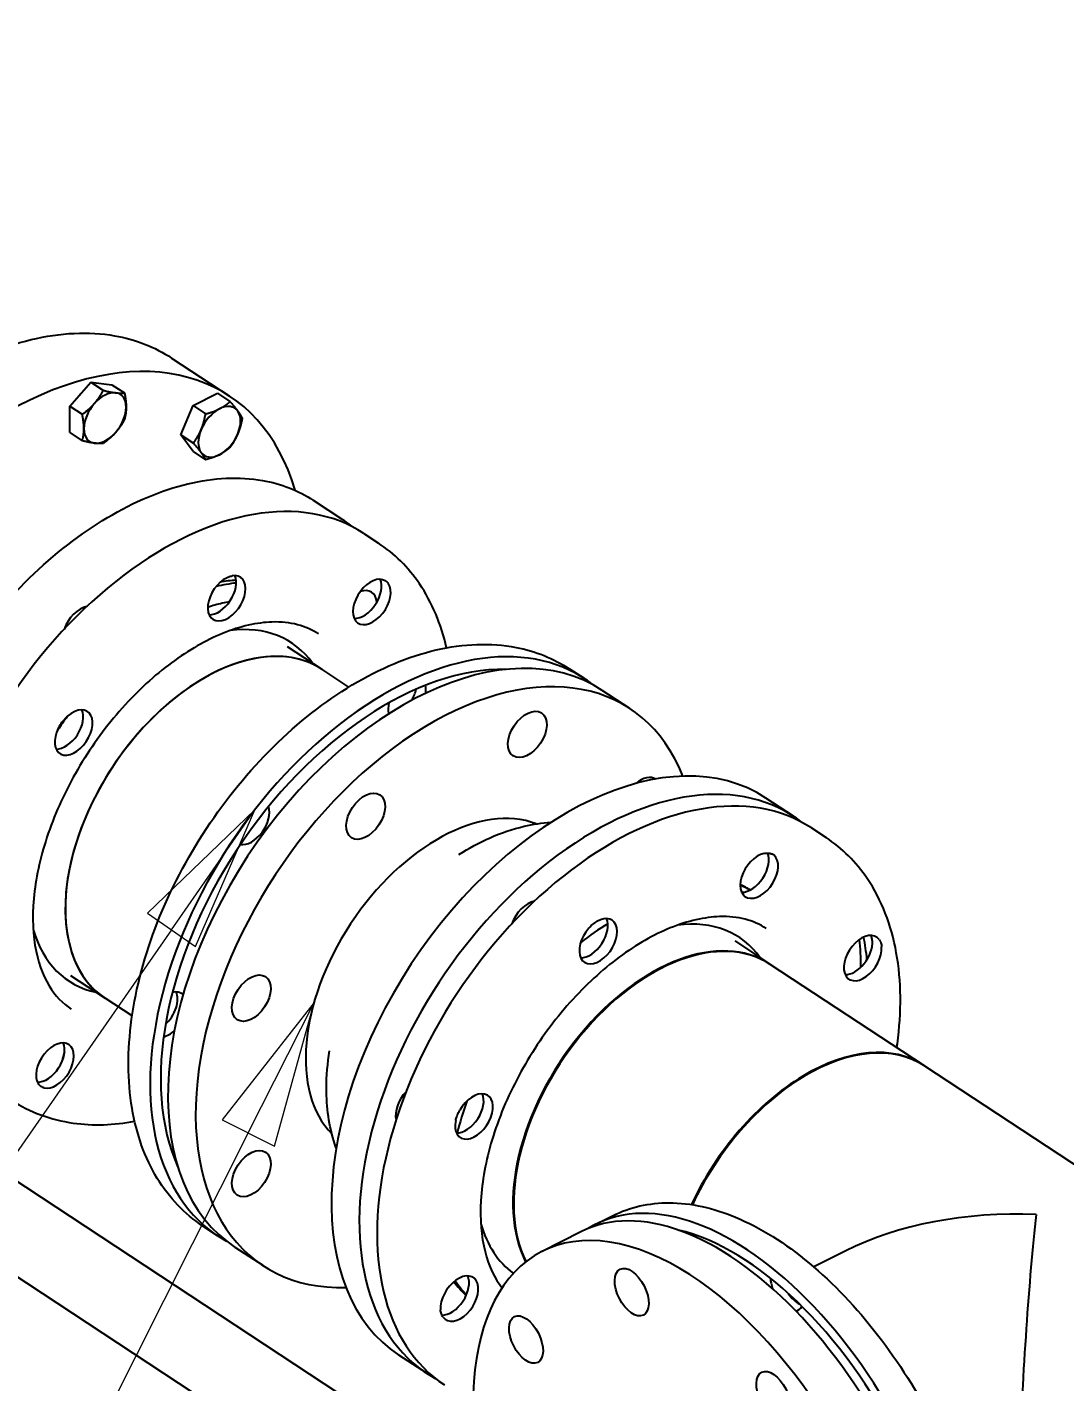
# Model space of a CAD drawing. Header units: millimetres. Extents: x 0 to 14850, y -38768 to 10500.
# Drawn here: x 5278 to 5721, y 4926 to 5505 of the extents above; entities that cross this region are included whole.
import ezdxf

# ---------------------------------------------------------------- set-up
doc = ezdxf.new("R2010")
doc.units = ezdxf.units.MM
doc.header["$LTSCALE"] = 25
for name, color, linetype, lineweight in [('Dimension', 7, 'Continuous', 18), ('Symbol', 7, 'Continuous', 18), ('Visible', 7, 'Continuous', 25)]:
    doc.layers.add(name, color=color, linetype=linetype, lineweight=lineweight)
doc.styles.add('Title', font='arial.ttf')
doc.dimstyles.new('Default - Method 2b', dxfattribs={"dimscale": 25, "dimtxt": 3, "dimasz": 2.5, "dimexe": 3, "dimexo": 0.5, "dimgap": 0.7, "dimtad": 0, "dimtoh": 1, "dimdec": 1, "dimrnd": 1e-08, "dimtxsty": 'Title', "dimcen": 0.09, "dimdle": 10, "dimclrd": 256, "dimclre": 256, "dimclrt": 7, "dimadec": 0, "dimazin": 2, "dimtfac": 0.833333, "dimtdec": 1, "dimtmove": 0, "dimatfit": 3, "dimfxl": 1, "dimtolj": 1, "dimlwd": -1, "dimlwe": -1, "dimarcsym": 0})

# ---------------------------------------------------------------- blocks, each defined once
blk = doc.blocks.new('Balloon4')
at = {"layer": 'Symbol'}
for p, q in [((214.991, 206.819), (213.155, 205.051)), ((213.565, 204.766), (214.991, 206.819)), ((213.976, 204.48), (214.991, 206.819)), ((213.155, 205.051), (213.976, 204.48)), ((213.565, 204.766), (181.143, 158.091))]:
    blk.add_line(p, q, dxfattribs=at)
at = {"layer": 'Symbol', "flags": 128}
blk.add_lwpolyline([(213.976, 204.48), (214.991, 206.819), (213.155, 205.051), (213.976, 204.48)], dxfattribs=at)
at = {"layer": 'Symbol'}
blk.add_solid([(213.976, 204.48), (214.991, 206.819), (213.155, 205.051), (213.976, 204.48)], dxfattribs=at)
blk = doc.blocks.new('Balloon5')
at = {"layer": 'Symbol'}
for p, q in [((216.002, 203.527), (214.431, 201.52)), ((214.878, 201.295), (216.002, 203.527)), ((215.324, 201.07), (216.002, 203.527)), ((214.431, 201.52), (215.324, 201.07)), ((214.878, 201.295), (193.25, 158.361))]:
    blk.add_line(p, q, dxfattribs=at)
at = {"layer": 'Symbol', "flags": 128}
blk.add_lwpolyline([(215.324, 201.07), (216.002, 203.527), (214.431, 201.52), (215.324, 201.07)], dxfattribs=at)
at = {"layer": 'Symbol'}
blk.add_solid([(215.324, 201.07), (216.002, 203.527), (214.431, 201.52), (215.324, 201.07)], dxfattribs=at)
blk = doc.blocks.new('*D49')
at = {"layer": 'Defpoints', "color": 0, "transparency": 16777216}
for p in [(4831.73, 7436.95), (822.51, 7008.3), (6810.47, 6798.71), (3823.37, -38768.17)]:
    blk.add_point(p, dxfattribs=at)
at = {"layer": 'Dimension', "transparency": 16777216}
for p, q in [((821.69, 7020.77), (795.27, 7423.8)), ((6811.28, 6811.18), (6851.44, 7423.8))]:
    blk.add_line(p, q, dxfattribs=at)
blk.add_arc((3823.37, -38768.17), 46216.12, 86.326873, 93.673151, dxfattribs=at)
for points in [[(863.22, 7342.61), (861.87, 7363.4), (800.18, 7348.96)], [(6784.84, 7363.4), (6783.5, 7342.62), (6846.54, 7348.96)]]:
    blk.add_solid(points, dxfattribs=at)
at = {"layer": 'Dimension', "color": 7, "transparency": 16777216, "insert": (3778.88, 7465.45), "char_height": 75, "attachment_point": 7, "style": 'Title'}
blk.add_mtext('\\A1;8°', dxfattribs=at)

msp = doc.modelspace()

# ---------------------------------------------------------------- linework, layer by layer
at = {"layer": 'Visible'}
for p, q in [((5339.24, 5363.53), (5363.96, 5347.26)), ((5295.7, 5343), (5304.72, 5353.23)), ((5304.72, 5353.23), (5313.75, 5352.14)), ((5304.72, 5353.23), (5310.08, 5349.7)), ((5313.75, 5352.14), (5319.1, 5348.61)), ((5348.39, 5343.18), (5358.8, 5348.45)), ((5358.8, 5348.45), (5364.16, 5344.92)), ((5295.7, 5331.69), (5295.7, 5343)), ((5295.7, 5343), (5301.06, 5339.48)), ((5343.18, 5330.74), (5348.39, 5343.18)), ((5348.39, 5343.18), (5353.74, 5339.65)), ((5295.7, 5331.69), (5301.06, 5328.16)), ((5343.18, 5330.74), (5348.54, 5327.21)), ((5348.39, 5323.58), (5343.18, 5330.74)), ((5348.39, 5323.58), (5353.74, 5320.05)), ((5412.36, 5294.44), (5399.83, 5302.69)), ((5421.26, 5288.58), (5427.52, 5284.46)), ((5388.52, 5240.28), (5403.35, 5230.51)), ((5414.88, 5222.92), (5403.35, 5230.51)), ((5515.55, 5226.51), (5509.28, 5230.63)), ((5535, 5213.7), (5523.13, 5221.52)), ((5432.08, 5211.6), (5431.93, 5211.7)), ((5604.89, 5167.69), (5593.02, 5175.5)), ((5612.47, 5162.7), (5618.73, 5158.57)), ((5579.72, 5114.4), (5594.56, 5104.63)), ((5133.03, 5103.91), (5520.06, 4849.11)), ((5660.82, 5061), (5594.89, 5104.41)), ((5295.97, 5099.71), (5310.81, 5089.94)), ((5322.34, 5082.35), (5310.81, 5089.94)), ((5849.06, 4937.07), (5660.49, 5061.22)), ((5169.64, 5039.1), (5501.36, 4820.71)), ((5520.46, 4993.38), (5527.6, 4996.99)), ((5358.83, 4988.46), (5352.57, 4992.59)), ((5514.07, 4990.14), (5497.53, 4981.77)), ((5378.28, 4975.66), (5366.41, 4983.47)), ((5627.15, 4981.99), (5613.53, 4975.1)), ((5448.17, 4929.65), (5436.3, 4937.46))]:
    msp.add_line(p, q, dxfattribs=at)
for centre, major_axis, ratio, start_param, end_param in [((5275.98, 5213.62), (87.98, 133.64), 0.61388, 5.801185, 9.641031), ((5304.2, 5342.26), (6.05, 9.19), 0.61388, 1.322616, 1.365266), ((5310.79, 5337.92), (-6.6, -10.02), 0.61388, 4.485534, 5.532732), ((5310.79, 5337.92), (6.6, 10.02), 0.61388, 0.296744, 1.343941), ((5310.79, 5337.92), (6.6, 10.02), 0.61388, 5.532732, 6.579929), ((5310.79, 5337.92), (6.6, 10.02), 0.61388, 4.485534, 5.532732), ((5359.66, 5332.02), (-6.6, -10.02), 0.61388, 3.961935, 5.009133), ((5359.66, 5332.02), (6.6, 10.02), 0.61388, 6.05633, 7.103528), ((5359.66, 5332.02), (6.6, 10.02), 0.61388, 5.009133, 6.05633), ((5310.79, 5337.92), (-6.6, -10.02), 0.61388, 5.532732, 6.579929), ((5359.66, 5332.02), (-6.6, -10.02), 0.61388, 5.009133, 6.05633), ((5310.79, 5337.92), (-6.6, -10.02), 0.61388, 0.296744, 1.343941), ((5359.66, 5332.02), (6.6, 10.02), 0.61388, 3.961935, 5.009133), ((5359.66, 5332.02), (-6.6, -10.02), 0.61388, 6.05633, 7.103528), ((5342.9, 5169.56), (78.36, 119.02), 0.61388, 0, 3.141593), ((5362.73, 5260.87), (5.91, 8.98), 0.61388, 0.983167, 6.815376), ((5358.77, 5263.48), (-5.91, -8.98), 0.61388, 0.367047, 2.774546), ((5424.74, 5259.29), (5.91, 8.98), 0.61388, 0.197769, 6.029978), ((5420.79, 5261.9), (-5.91, -8.98), 0.61388, 0.367047, 2.774546), ((5338.95, 5172.16), (-58.29, -88.54), 0.61388, 3.6042, 3.717354), ((5337.3, 5173.25), (-58.29, -88.54), 0.61388, 3.582769, 3.673977), ((5418.67, 5254.25), (6.05, 9.19), 0.61388, 5.626905, 6.969006), ((5300.79, 5247.59), (6.05, 9.19), 0.61388, 0.545517, 1.957902), ((5444.77, 5102.49), (-78.36, -119.02), 0.61388, 3.141593, 6.283185), ((5342.9, 5169.56), (47.57, 72.25), 0.61388, 6.049555, 6.769683), ((5357.08, 5160.23), (-46.27, -70.29), 0.61388, 3.141593, 6.283185), ((5357.08, 5160.23), (46.27, 70.29), 0.61388, 0, 3.141593), ((5437.19, 5107.49), (-78.36, -119.02), 0.61388, 3.089681, 6.335096), ((5456.64, 5094.68), (-78.36, -119.02), 0.61388, 2.733287, 6.691491), ((5437.19, 5107.49), (-75.06, -114.01), 0.61388, 3.510377, 5.914401), ((5439.79, 5217.69), (-5.91, -8.98), 0.61388, 2.229476, 2.61893), ((5435.84, 5220.3), (5.91, 8.98), 0.61388, 4.776674, 5.27189), ((5297.4, 5203.5), (5.91, 8.98), 0.61388, 1.768565, 7.600774), ((5293.45, 5206.1), (-5.91, -8.98), 0.61388, 0.367047, 2.774546), ((5439.79, 5217.69), (5.91, 8.98), 0.61388, 2.111356, 2.644535), ((5514.66, 5056.48), (-78.36, -119.02), 0.61388, 3.141593, 6.283185), ((5534.11, 5043.68), (78.36, 119.02), 0.61388, 0, 3.141593), ((5526.53, 5048.67), (-78.36, -119.02), 0.61388, 3.089681, 6.335096), ((5539.99, 5174.38), (6.05, 9.19), 0.61388, 0.011107, 1.117422), ((5372.89, 5165.26), (-5.91, -8.98), 0.61388, 0.259593, 2.697228), ((5456.64, 5094.68), (-43.99, -66.82), 0.61388, 3.27169, 6.153088), ((5590.22, 5142.33), (5.91, 8.98), 0.61388, 0.562454, 6.394663), ((5586.26, 5144.93), (-5.91, -8.98), 0.61388, 0.367047, 2.774707), ((5528.51, 5047.37), (58.29, 88.54), 0.61388, 0.008306, 0.082091), ((5530.15, 5046.28), (58.29, 88.54), 0.61388, 0.039327, 0.109788), ((5492, 5121.71), (6.05, 9.19), 0.61388, 0.545517, 1.957902), ((5521.45, 5114.3), (5.91, 8.98), 0.61388, 1.347852, 7.180061), ((5517.49, 5116.9), (-5.91, -8.98), 0.61388, 0.367047, 2.774546), ((5342.9, 5169.56), (-47.57, -72.25), 0.61388, 5.796687, 6.516816), ((5548.29, 5034.34), (46.27, 70.29), 0.61388, 6.279365, 9.091384), ((5548.62, 5034.13), (46.27, 70.29), 0.61388, 0, 2.801393), ((5534.11, 5043.68), (47.57, 72.25), 0.61388, 6.049555, 6.769683), ((5634.42, 5107.1), (-5.91, -8.98), 0.61388, 2.918649, 8.750858), ((5630.47, 5109.7), (-5.91, -8.98), 0.61388, 0.367047, 2.467672), ((5526.53, 5048.67), (-78.36, -119.02), 0.61388, 2.394142, 2.498373), ((5534.11, 5043.68), (75.06, 114.01), 0.61388, 5.632355, 5.725947), ((5333.71, 5085.53), (5.91, 8.98), 0.61388, 4.331685, 5.916139), ((5337.66, 5082.93), (5.91, 8.98), 0.61388, 6.174854, 6.866486), ((5289.41, 5061.16), (-5.91, -8.98), 0.61388, 0.197769, 6.029978), ((5337.66, 5082.93), (-5.91, -8.98), 0.61388, 0.588176, 1.169761), ((5285.46, 5063.76), (-5.91, -8.98), 0.61388, 0.367047, 2.774546), ((5300.79, 5066.55), (6.05, 9.19), 0.61388, 1.897518, 2.303676), ((5614.22, 4990.94), (46.27, 70.29), 0.61388, 0, 1.811391), ((5614.55, 4990.72), (46.27, 70.29), 0.61388, 0, 1.809333), ((5443.17, 5043.96), (6.05, 9.19), 0.61388, 1.300972, 2.604062), ((5468.4, 5039.43), (5.91, 8.98), 0.61388, 2.133251, 7.96546), ((5464.45, 5042.04), (-5.91, -8.98), 0.61388, 0.367047, 2.774546), ((5578.44, 4863.01), (64.37, -127.13), 0.538347, 0, 3.141593), ((5584.83, 4866.24), (-64.37, 127.13), 0.538347, 3.094889, 6.329889), ((5708.51, 4928.86), (118.69, -6.75), 0.577348, 1.603597, 2.358339), ((5708.51, 4928.86), (-5.52, -97.06), 0.056589, 3.929135, 6.250385), ((5561.9, 4854.63), (64.37, -127.13), 0.538347, 4.644419, 10.528985), ((5534.11, 5043.68), (-47.57, -72.25), 0.61388, 5.796687, 6.252712), ((5584.83, 4866.24), (61.66, -121.78), 0.538347, 0.42476, 2.716833), ((5462.15, 4961.59), (5.91, 8.98), 0.61388, 2.918649, 8.750858), ((5458.19, 4964.19), (-5.91, -8.98), 0.61388, 0.366921, 2.774546), ((5528.51, 5047.37), (-58.29, -88.54), 0.61388, 6.063278, 6.181554), ((5530.15, 5046.28), (-58.29, -88.54), 0.61388, 6.035592, 6.149979), ((5602.03, 4966.23), (-4.86, 9.59), 0.538347, 0.880712, 1.345502), ((5606.54, 4968.51), (4.86, -9.59), 0.538347, 4.942312, 5.661218), ((5602.03, 4966.23), (4.86, -9.59), 0.538347, 6.087388, 6.656468)]:
    msp.add_ellipse(centre, major_axis=major_axis, ratio=ratio, start_param=start_param, end_param=end_param, dxfattribs=at)
for centre, major_axis, ratio in [((5491.16, 5202.68), (6.05, 9.19), 0.61388), ((5422.11, 5167.72), (6.05, 9.19), 0.61388), ((5373.28, 5089.97), (-6.05, -9.19), 0.61388), ((5373.28, 5014.98), (-6.05, -9.19), 0.61388), ((5535.76, 4964.32), (-4.97, 9.81), 0.538347), ((5490.61, 4944.07), (-4.97, 9.81), 0.538347), ((5596.22, 4920.31), (-4.97, 9.81), 0.538347)]:
    msp.add_ellipse(centre, major_axis=major_axis, ratio=ratio, dxfattribs=at)
for points, knots in [([(5133.95, 5201.92), (5136.66, 5215.48), (5140.99, 5229.42), (5153.21, 5258.51), (5161.45, 5273.6), (5180.67, 5301.8), (5191.66, 5314.9), (5215.28, 5337.81), (5227.92, 5347.6), (5253.59, 5362.88), (5266.61, 5368.36), (5291.73, 5374.41), (5303.83, 5374.99), (5323.79, 5371.5), (5332.02, 5368.29), (5339.24, 5363.53)], [1.807741, 1.807741, 1.807741, 1.807741, 2.096154, 2.096154, 2.417385, 2.417385, 2.738541, 2.738541, 3.059799, 3.059799, 3.381208, 3.381208, 3.701997, 3.701997, 3.961935, 3.961935, 3.961935, 3.961935]), ([(5243.12, 5064.64), (5235.32, 5069.78), (5228.85, 5076.91), (5219.16, 5094.49), (5215.98, 5104.98), (5213.23, 5128.3), (5213.71, 5141.17), (5218.29, 5167.9), (5222.41, 5181.77), (5233.85, 5209.09), (5241.16, 5222.54), (5258.26, 5247.68), (5268.04, 5259.36), (5289.08, 5279.78), (5300.35, 5288.52), (5323.24, 5302.15), (5334.88, 5307.05), (5357.33, 5312.45), (5368.16, 5312.97), (5386.02, 5309.82), (5393.37, 5306.94), (5399.83, 5302.69)], [0.820343, 0.820343, 0.820343, 0.820343, 1.133135, 1.133135, 1.450457, 1.450457, 1.77196, 1.77196, 2.09406, 2.09406, 2.415909, 2.415909, 2.737644, 2.737644, 3.059533, 3.059533, 3.381644, 3.381644, 3.702807, 3.702807, 3.961935, 3.961935, 3.961935, 3.961935]), ([(5456.65, 5239.69), (5454.35, 5249.78), (5450.5, 5259.06), (5440.35, 5273.99), (5434.41, 5279.93), (5427.52, 5284.46)], [8.5277922, 8.5277922, 8.5277922, 8.5277922, 8.8117347, 8.8117347, 9.0597985, 9.0597985, 9.0597985, 9.0597985]), ([(5361.42, 5268.87), (5361.65, 5269.03), (5361.89, 5269.19), (5362.82, 5269.73), (5363.52, 5270.04), (5364.48, 5270.34), (5364.75, 5270.4), (5365.02, 5270.45)], [-2.1952792, -2.1952792, -2.1952792, -2.1952792, -2.0993492, -2.0993492, -1.8229843, -1.8229843, -1.7097702, -1.7097702, -1.7097702, -1.7097702]), ([(5429.46, 5268.81), (5429.65, 5268.76), (5429.84, 5268.69), (5430.55, 5268.39), (5431.01, 5268.06), (5431.56, 5267.47), (5431.71, 5267.28), (5431.85, 5267.08)], [-2.1952792, -2.1952792, -2.1952792, -2.1952792, -2.0993492, -2.0993492, -1.8229843, -1.8229843, -1.7097702, -1.7097702, -1.7097702, -1.7097702]), ([(5363.94, 5259.34), (5362.91, 5259.16), (5361.89, 5258.95), (5358.79, 5258.25), (5356.72, 5257.68), (5354.65, 5257.03)], [3.3050998, 3.3050998, 3.3050998, 3.3050998, 3.3445415, 3.3445415, 3.4240578, 3.4240578, 3.4240578, 3.4240578]), ([(5401.96, 5245.62), (5396.64, 5249.12), (5390.07, 5250.96), (5375.73, 5250.5), (5368.55, 5248.93), (5353.89, 5242.94), (5346.48, 5238.72), (5331.9, 5227.93), (5324.74, 5221.36), (5311.45, 5206.46), (5305.33, 5198.12), (5294.82, 5180.56), (5290.44, 5171.35), (5283.89, 5153.11), (5281.71, 5144.08), (5279.65, 5127.24), (5279.76, 5119.43), (5281.98, 5105.72), (5284.11, 5099.88), (5289.53, 5090.96), (5292.69, 5087.68), (5296.38, 5085.25)], [2.776613, 2.776613, 2.776613, 2.776613, 3.185168, 3.185168, 3.50717, 3.50717, 3.809207, 3.809207, 4.112003, 4.112003, 4.4172, 4.4172, 4.723005, 4.723005, 5.027232, 5.027232, 5.328976, 5.328976, 5.634828, 5.634828, 5.918206, 5.918206, 5.918206, 5.918206]), ([(5352.57, 4992.59), (5344.73, 4997.75), (5338.12, 5004.73), (5327.78, 5021.73), (5324.21, 5031.87), (5320.34, 5054.74), (5320.32, 5067.63), (5324, 5094.53), (5327.77, 5108.57), (5338.65, 5136.2), (5345.75, 5149.78), (5362.53, 5175.2), (5372.2, 5187.02), (5393.25, 5207.82), (5404.63, 5216.78), (5428.12, 5230.86), (5440.23, 5235.98), (5463.91, 5241.48), (5475.5, 5241.96), (5494.6, 5238.27), (5502.4, 5235.16), (5509.28, 5230.63)], [5.782777, 5.782777, 5.782777, 5.782777, 6.065306, 6.065306, 6.365498, 6.365498, 6.691192, 6.691192, 7.023979, 7.023979, 7.355698, 7.355698, 7.686601, 7.686601, 8.018336, 8.018336, 8.351118, 8.351118, 8.676306, 8.676306, 8.92437, 8.92437, 8.92437, 8.92437]), ([(5294.64, 5210.35), (5293.27, 5208.47), (5291.94, 5206.56), (5290.53, 5204.43), (5290.41, 5204.24), (5290.29, 5204.05)], [4.27026006, 4.27026006, 4.27026006, 4.27026006, 4.34176954, 4.34176954, 4.34864561, 4.34864561, 4.34864561, 4.34864561]), ([(5290.84, 5205.29), (5290.98, 5205.57), (5291.12, 5205.85), (5291.73, 5206.93), (5292.25, 5207.7), (5293.06, 5208.7), (5293.3, 5208.99), (5293.55, 5209.26)], [-2.1952792, -2.1952792, -2.1952792, -2.1952792, -2.0993492, -2.0993492, -1.8229843, -1.8229843, -1.7097702, -1.7097702, -1.7097702, -1.7097702]), ([(5461.94, 5151.32), (5470.46, 5156.81), (5479.74, 5161.08), (5493.53, 5164.3), (5497.37, 5164.9), (5501.3, 5165.16)], [1.4447836, 1.4447836, 1.4447836, 1.4447836, 1.8169054, 1.8169054, 1.955295, 1.955295, 1.955295, 1.955295]), ([(5648.96, 5068.81), (5649.04, 5069.38), (5649.12, 5069.95), (5651.03, 5084.11), (5650.94, 5097.26), (5646.64, 5121.18), (5642.49, 5132.02), (5631.56, 5148.11), (5625.62, 5154.04), (5618.73, 5158.57)], [6.9897937, 6.9897937, 6.9897937, 6.9897937, 7.0036808, 7.0036808, 7.3364631, 7.3364631, 7.6616509, 7.6616509, 7.9097147, 7.9097147, 7.9097147, 7.9097147]), ([(5592.28, 5151.86), (5592.38, 5151.88), (5592.48, 5151.9), (5593.58, 5152.09), (5594.52, 5152.02), (5595.38, 5151.69), (5595.43, 5151.68), (5595.48, 5151.66)], [-3.2252988, -3.2252988, -3.2252988, -3.2252988, -3.177097, -3.177097, -2.688345, -2.688345, -2.659356, -2.659356, -2.659356, -2.659356]), ([(5593.16, 5119.74), (5587.85, 5123.24), (5581.28, 5125.08), (5566.93, 5124.62), (5559.75, 5123.05), (5545.1, 5117.06), (5537.69, 5112.84), (5523.11, 5102.05), (5515.95, 5095.48), (5502.66, 5080.58), (5496.54, 5072.24), (5486.03, 5054.68), (5481.65, 5045.47), (5475.1, 5027.22), (5472.92, 5018.19), (5470.86, 5001.35), (5470.97, 4993.54), (5473.19, 4979.84), (5475.32, 4974), (5478.83, 4968.21), (5479.57, 4967.13), (5480.36, 4966.12)], [1.626529, 1.626529, 1.626529, 1.626529, 2.035084, 2.035084, 2.357086, 2.357086, 2.659123, 2.659123, 2.961919, 2.961919, 3.267117, 3.267117, 3.572921, 3.572921, 3.877148, 3.877148, 4.178892, 4.178892, 4.484744, 4.484744, 4.560945, 4.560945, 4.560945, 4.560945]), ([(5517.38, 5119.82), (5517.59, 5120.06), (5517.8, 5120.29), (5518.64, 5121.15), (5519.31, 5121.71), (5520.27, 5122.39), (5520.55, 5122.57), (5520.83, 5122.74)], [-2.1952792, -2.1952792, -2.1952792, -2.1952792, -2.0993492, -2.0993492, -1.8229843, -1.8229843, -1.7097702, -1.7097702, -1.7097702, -1.7097702]), ([(5638.53, 5114.46), (5638.52, 5114.52), (5638.52, 5114.58), (5638.48, 5114.96), (5638.43, 5115.28), (5638.33, 5115.71), (5638.3, 5115.83), (5638.25, 5116), (5638.24, 5116.05), (5638.22, 5116.12), (5638.21, 5116.15), (5638.19, 5116.19), (5638.19, 5116.2), (5638.18, 5116.23), (5638.17, 5116.25), (5638.16, 5116.28), (5638.16, 5116.3), (5638.13, 5116.36), (5638.12, 5116.4), (5638.06, 5116.56), (5638.01, 5116.67), (5637.96, 5116.78)], [-0.6010839, -0.6010839, -0.6010839, -0.6010839, -0.5781541, -0.5781541, -0.4517174, -0.4517174, -0.3993715, -0.3993715, -0.3779874, -0.3779874, -0.3670552, -0.3670552, -0.3600101, -0.3600101, -0.3533864, -0.3533864, -0.3445439, -0.3445439, -0.3250402, -0.3250402, -0.2716776, -0.2716776, -0.2716776, -0.2716776]), ([(5641.41, 5115.05), (5641.53, 5114.89), (5641.64, 5114.72), (5642.03, 5114), (5642.25, 5113.39), (5642.42, 5112.43), (5642.46, 5112.15), (5642.48, 5111.85)], [-2.1952792, -2.1952792, -2.1952792, -2.1952792, -2.0993492, -2.0993492, -1.8229843, -1.8229843, -1.7097702, -1.7097702, -1.7097702, -1.7097702]), ([(5409.55, 5025.8), (5409.35, 5026.37), (5409.15, 5026.94), (5406.42, 5035.38), (5405.36, 5043.43), (5405.34, 5056.77), (5405.82, 5062.12), (5406.7, 5067.42)], [5.9685753, 5.9685753, 5.9685753, 5.9685753, 5.9898553, 5.9898553, 6.2817998, 6.2817998, 6.4790868, 6.4790868, 6.4790868, 6.4790868]), ([(5284.7, 5051.64), (5284.5, 5051.7), (5284.31, 5051.76), (5283.61, 5052.07), (5283.14, 5052.39), (5282.59, 5052.99), (5282.44, 5053.17), (5282.31, 5053.38)], [-2.1952792, -2.1952792, -2.1952792, -2.1952792, -2.0993492, -2.0993492, -1.8229843, -1.8229843, -1.7097702, -1.7097702, -1.7097702, -1.7097702]), ([(5270.81, 5046.41), (5278.65, 5041.25), (5287.67, 5037.95), (5305.66, 5035.4), (5314.5, 5035.71), (5323.44, 5037.35)], [5.9182059, 5.9182059, 5.9182059, 5.9182059, 6.2007347, 6.2007347, 6.4502122, 6.4502122, 6.4502122, 6.4502122]), ([(5460.59, 5037.72), (5460.65, 5038), (5460.72, 5038.28), (5461.03, 5039.4), (5461.35, 5040.23), (5461.91, 5041.38), (5462.08, 5041.72), (5462.27, 5042.04)], [-2.1952792, -2.1952792, -2.1952792, -2.1952792, -2.0993492, -2.0993492, -1.8229843, -1.8229843, -1.7097702, -1.7097702, -1.7097702, -1.7097702]), ([(5527.6, 4996.99), (5534.96, 5000.72), (5543.24, 5002.55), (5561.05, 5002.51), (5570.64, 5000.31), (5590.79, 4991.91), (5601.36, 4985.24), (5621.84, 4968.22), (5631.73, 4957.81), (5649.74, 4934.49), (5657.87, 4921.62), (5671.68, 4894.66), (5677.38, 4880.59), (5685.79, 4852.47), (5688.51, 4838.44), (5690.58, 4811.62), (5689.91, 4798.84), (5684.83, 4775.93), (5680.43, 4765.72), (5669.18, 4751.25), (5663.18, 4746.19), (5656.34, 4742.73)], [1.138608, 1.138608, 1.138608, 1.138608, 1.406165, 1.406165, 1.700866, 1.700866, 2.031917, 2.031917, 2.367914, 2.367914, 2.700401, 2.700401, 3.031412, 3.031412, 3.363737, 3.363737, 3.69952, 3.69952, 4.03161, 4.03161, 4.280201, 4.280201, 4.280201, 4.280201]), ([(5455.16, 4953.63), (5455.04, 4953.8), (5454.93, 4953.97), (5454.53, 4954.69), (5454.32, 4955.3), (5454.15, 4956.25), (5454.11, 4956.54), (5454.09, 4956.84)], [-2.1952792, -2.1952792, -2.1952792, -2.1952792, -2.0993492, -2.0993492, -1.8229843, -1.8229843, -1.7097702, -1.7097702, -1.7097702, -1.7097702])]:
    msp.add_open_spline(points, degree=3, knots=knots, dxfattribs=at)
for points in [[(5306.28, 5344.12), (5308.37, 5346.5), (5310.08, 5349.7)], [(5310.08, 5349.7), (5313.21, 5348.94), (5315.3, 5348.69)], [(5301.06, 5339.48), (5304.18, 5341.75), (5306.28, 5344.12)], [(5315.3, 5348.69), (5317.39, 5348.44), (5319.1, 5348.61)], [(5319.1, 5348.61), (5319.81, 5345.11), (5319.81, 5342.49)], [(5359.66, 5341.82), (5362.08, 5343.05), (5364.16, 5344.92)], [(5364.16, 5344.92), (5366.26, 5342.54), (5367.47, 5340.88)], [(5301.77, 5333.35), (5301.77, 5335.98), (5301.06, 5339.48)], [(5319.81, 5342.49), (5319.81, 5339.86), (5319.1, 5337.3)], [(5351.85, 5332.97), (5353.06, 5335.85), (5353.74, 5339.65)], [(5353.74, 5339.65), (5357.24, 5340.6), (5359.66, 5341.82)], [(5367.47, 5340.88), (5368.68, 5339.22), (5369.37, 5337.76)], [(5301.06, 5328.16), (5301.77, 5330.73), (5301.77, 5333.35)], [(5319.1, 5337.3), (5317.39, 5334.09), (5315.3, 5331.72)], [(5348.54, 5327.21), (5350.64, 5330.08), (5351.85, 5332.97)], [(5369.37, 5337.76), (5368.68, 5333.97), (5367.47, 5331.08)], [(5306.28, 5327.15), (5304.18, 5327.4), (5301.06, 5328.16)], [(5310.08, 5327.07), (5308.37, 5326.9), (5306.28, 5327.15)], [(5315.3, 5331.72), (5313.21, 5329.35), (5310.08, 5327.07)], [(5351.85, 5323.17), (5350.64, 5324.83), (5348.54, 5327.21)], [(5367.47, 5331.08), (5366.26, 5328.19), (5364.16, 5325.33)], [(5353.74, 5320.05), (5353.06, 5321.51), (5351.85, 5323.17)], [(5359.66, 5322.23), (5357.24, 5321), (5353.74, 5320.05)], [(5364.16, 5325.33), (5362.08, 5323.45), (5359.66, 5322.23)]]:
    msp.add_rational_spline(points, [1, 1.0379548493, 1], degree=2, dxfattribs=at)
for points in [[(5416.69, 5291.28), (5415.3, 5292.4), (5413.85, 5293.46), (5412.36, 5294.44)], [(5525.54, 5121.79), (5521.6, 5119.41), (5517.73, 5116.73), (5513.95, 5113.79)], [(5465.32, 5045.99), (5463.68, 5041.45), (5462.31, 5036.89), (5461.21, 5032.36)]]:
    msp.add_open_spline(points, degree=3, dxfattribs=at)

# ---------------------------------------------------------------- block references
at = {"layer": 'Symbol', "xscale": 25, "yscale": 25, "zscale": 25}
for name in ['Balloon4', 'Balloon5']:
    msp.add_blockref(name, (0, 0), dxfattribs=at)

# ---------------------------------------------------------------- dimensions: what is measured, and where the dimension line sits
at = {"layer": 'Dimension'}
dim = msp.add_angular_dim_3p(base=(4831.73, 7436.95), center=(3823.37, -38768.17), p1=(6810.47, 6798.71), p2=(822.51, 7008.3), dimstyle='Default - Method 2b', override={"dimgap": 0.7, "dimtad": 3, "dimtih": 1, "dimadec": 0, "dimtol": 0, "dimlim": 0, "dimtp": 0, "dimtm": 0, "dimtdec": 0}, dxfattribs=at)
dim.commit()
dim.dimension.update_dxf_attribs({"geometry": '*D49', "text_midpoint": (3823.36, 7447.95), "dimtype": 165})

doc.saveas('drawing.dxf')
